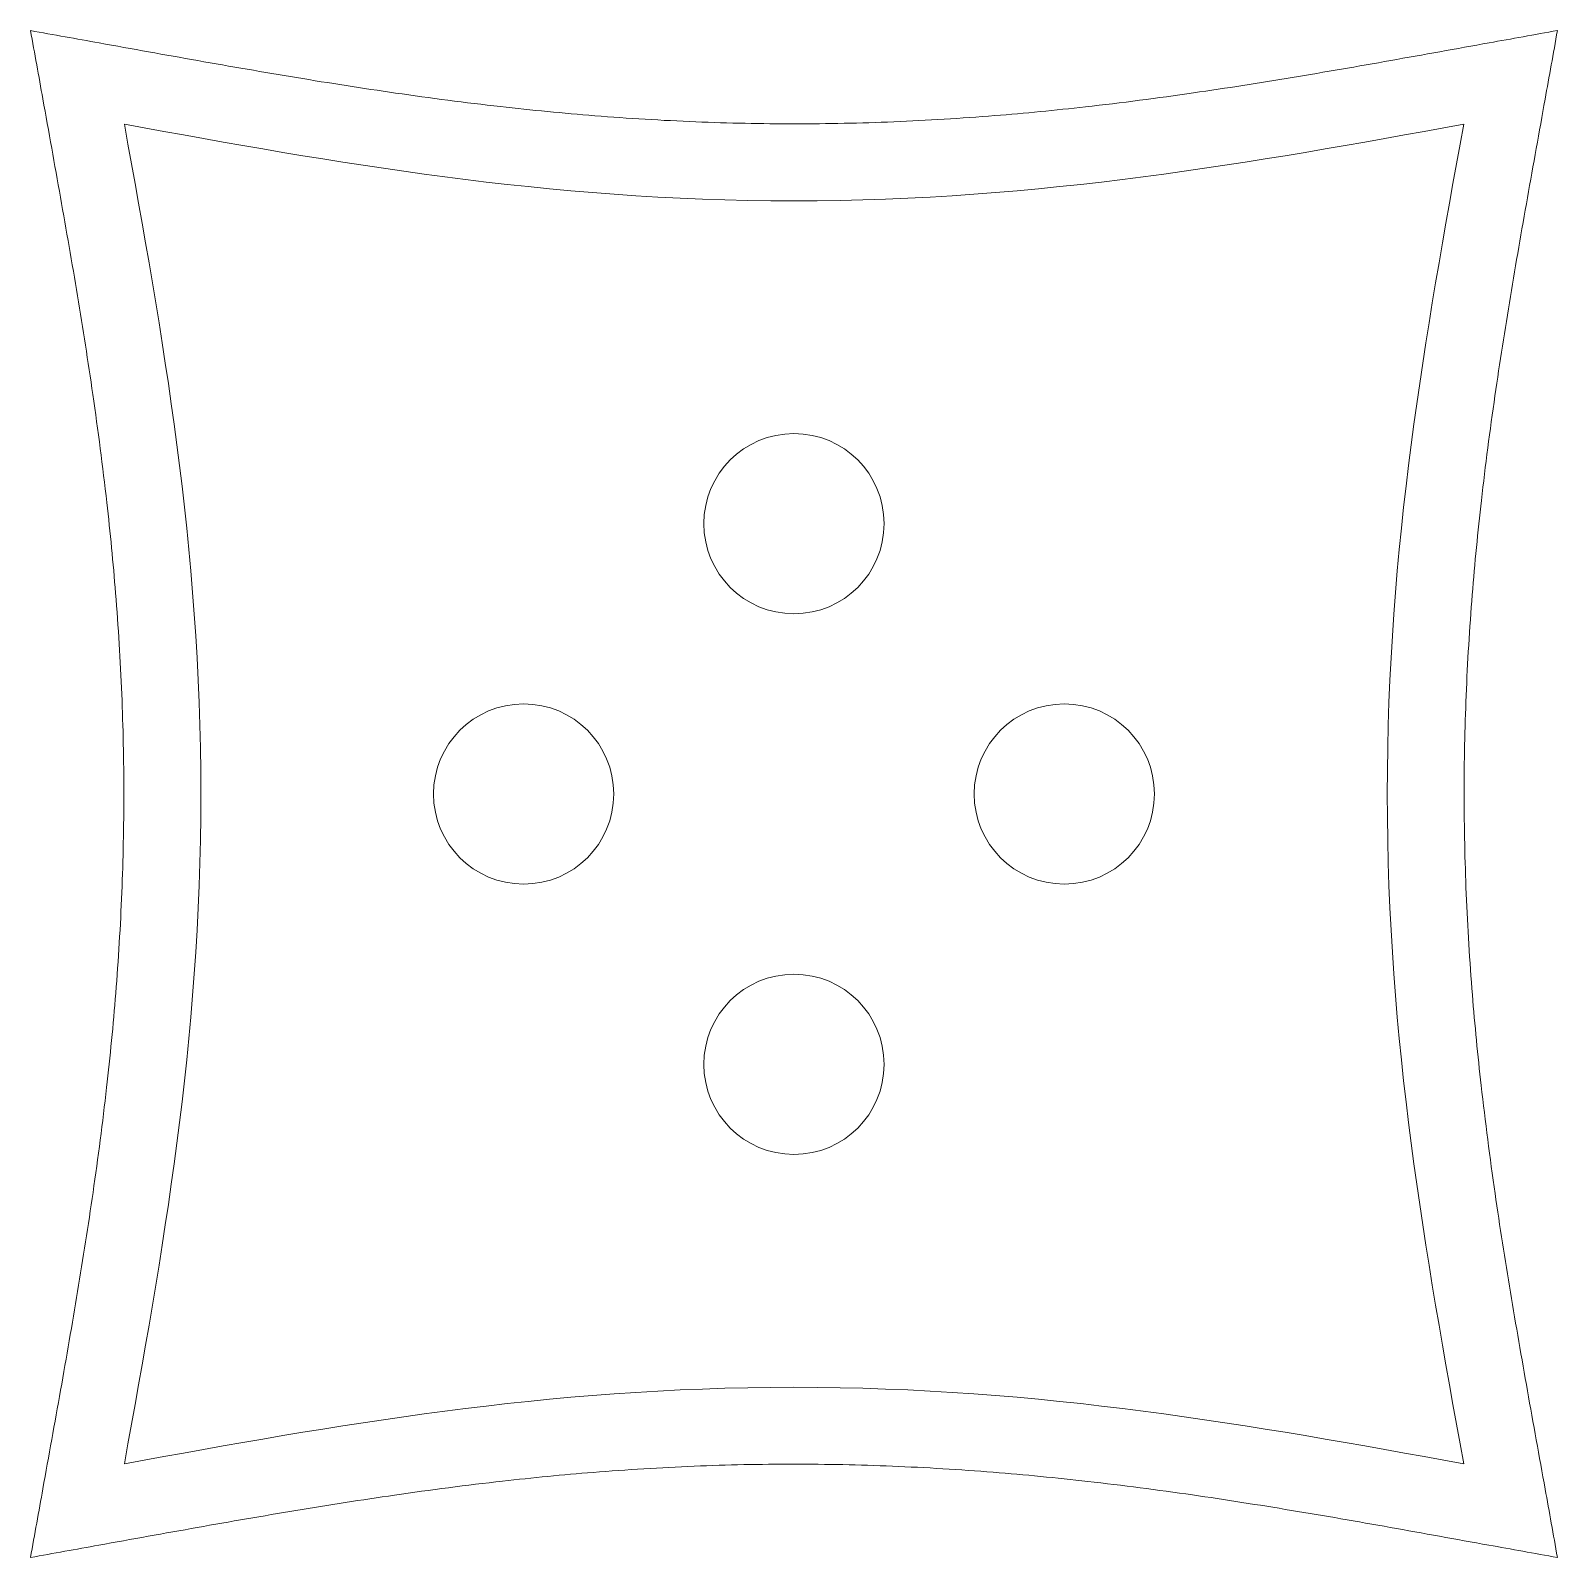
# Model space of a CAD drawing. Header units: millimetres. Extents: x 210 to 337, y 517 to 644.
import ezdxf

# ---------------------------------------------------------------- set-up
doc = ezdxf.new("R2010")
doc.units = ezdxf.units.MM

msp = doc.modelspace()

# ---------------------------------------------------------------- linework, layer by layer
at = {"color": 7, "linetype": 'Continuous', "lineweight": 18}
for centre in [(273.77, 603.11), (251.27, 580.61), (296.27, 580.61), (273.77, 558.11)]:
    msp.add_circle(centre, 7.5, dxfattribs=at)
at = {"color": 5, "linetype": 'Continuous', "lineweight": 0}
for points, knots in [([(210.23, 644.15), (212.16, 643.8), (215.41, 643.22), (220.05, 642.38), (225.52, 641.4), (232.37, 640.21), (240.76, 638.89), (249.03, 637.81), (257.36, 637), (265.53, 636.5), (273.83, 636.33), (282.13, 636.5), (290.21, 637), (298.53, 637.81), (306.78, 638.89), (315.24, 640.22), (322.07, 641.41), (327.53, 642.39), (332.16, 643.22), (335.4, 643.81), (337.31, 644.15)], [0, 0, 0, 0, 0.045236, 0.07777, 0.110303, 0.175365, 0.240429, 0.308957, 0.370532, 0.436133, 0.500386, 0.564742, 0.630488, 0.689627, 0.760262, 0.825128, 0.890019, 0.922471, 0.954924, 1, 1, 1, 1]), ([(210.23, 517.07), (210.58, 518.99), (211.16, 522.25), (212, 526.88), (212.98, 532.36), (214.17, 539.21), (215.49, 547.59), (216.57, 555.87), (217.39, 564.19), (217.88, 572.36), (218.05, 580.66), (217.88, 588.97), (217.38, 597.05), (216.57, 605.36), (215.49, 613.62), (214.16, 622.08), (212.97, 628.91), (211.99, 634.37), (211.16, 639), (210.58, 642.24), (210.23, 644.15)], [0, 0, 0, 0, 0.045236, 0.07777, 0.110303, 0.175365, 0.240429, 0.308957, 0.370532, 0.436133, 0.500386, 0.564742, 0.630488, 0.689627, 0.760262, 0.825128, 0.890019, 0.922471, 0.954924, 1, 1, 1, 1]), ([(337.31, 644.15), (336.97, 642.23), (336.38, 638.97), (335.55, 634.34), (334.57, 628.86), (333.37, 622.01), (332.06, 613.62), (330.97, 605.35), (330.16, 597.03), (329.66, 588.86), (329.49, 580.56), (329.67, 572.25), (330.16, 564.17), (330.98, 555.85), (332.05, 547.6), (333.38, 539.14), (334.57, 532.31), (335.55, 526.85), (336.39, 522.22), (336.97, 518.98), (337.31, 517.07)], [0, 0, 0, 0, 0.045236, 0.07777, 0.110303, 0.175365, 0.240429, 0.308957, 0.370532, 0.436133, 0.500386, 0.564742, 0.630488, 0.689627, 0.760262, 0.825128, 0.890019, 0.922471, 0.954924, 1, 1, 1, 1]), ([(218.04, 636.35), (235.55, 633.17), (253.07, 629.98), (294.47, 629.98), (311.99, 633.17), (329.51, 636.35)], [0, 0, 0, 0, 0.5, 0.5, 1, 1, 1, 1]), ([(218.04, 524.87), (221.22, 542.39), (224.4, 559.91), (224.4, 601.31), (221.22, 618.83), (218.04, 636.35)], [0, 0, 0, 0, 0.5, 0.5, 1, 1, 1, 1]), ([(329.51, 636.35), (326.33, 618.83), (323.15, 601.31), (323.15, 559.91), (326.33, 542.39), (329.51, 524.87)], [0, 0, 0, 0, 0.5, 0.5, 1, 1, 1, 1]), ([(329.51, 524.87), (311.99, 528.05), (294.47, 531.23), (253.07, 531.23), (235.55, 528.05), (218.04, 524.87)], [0, 0, 0, 0, 0.5, 0.5, 1, 1, 1, 1]), ([(337.31, 517.07), (335.39, 517.41), (332.13, 518), (327.5, 518.83), (322.03, 519.82), (315.18, 521.01), (306.79, 522.33), (298.52, 523.41), (290.19, 524.22), (282.02, 524.72), (273.72, 524.89), (265.41, 524.72), (257.34, 524.22), (249.02, 523.41), (240.77, 522.33), (232.31, 521), (225.48, 519.81), (220.01, 518.83), (215.38, 517.99), (212.14, 517.41), (210.23, 517.07)], [0, 0, 0, 0, 0.045236, 0.07777, 0.110303, 0.175365, 0.240429, 0.308957, 0.370532, 0.436133, 0.500386, 0.564742, 0.630488, 0.689627, 0.760262, 0.825128, 0.890019, 0.922471, 0.954924, 1, 1, 1, 1])]:
    msp.add_open_spline(points, degree=3, knots=knots, dxfattribs=at)

doc.saveas('drawing.dxf')
